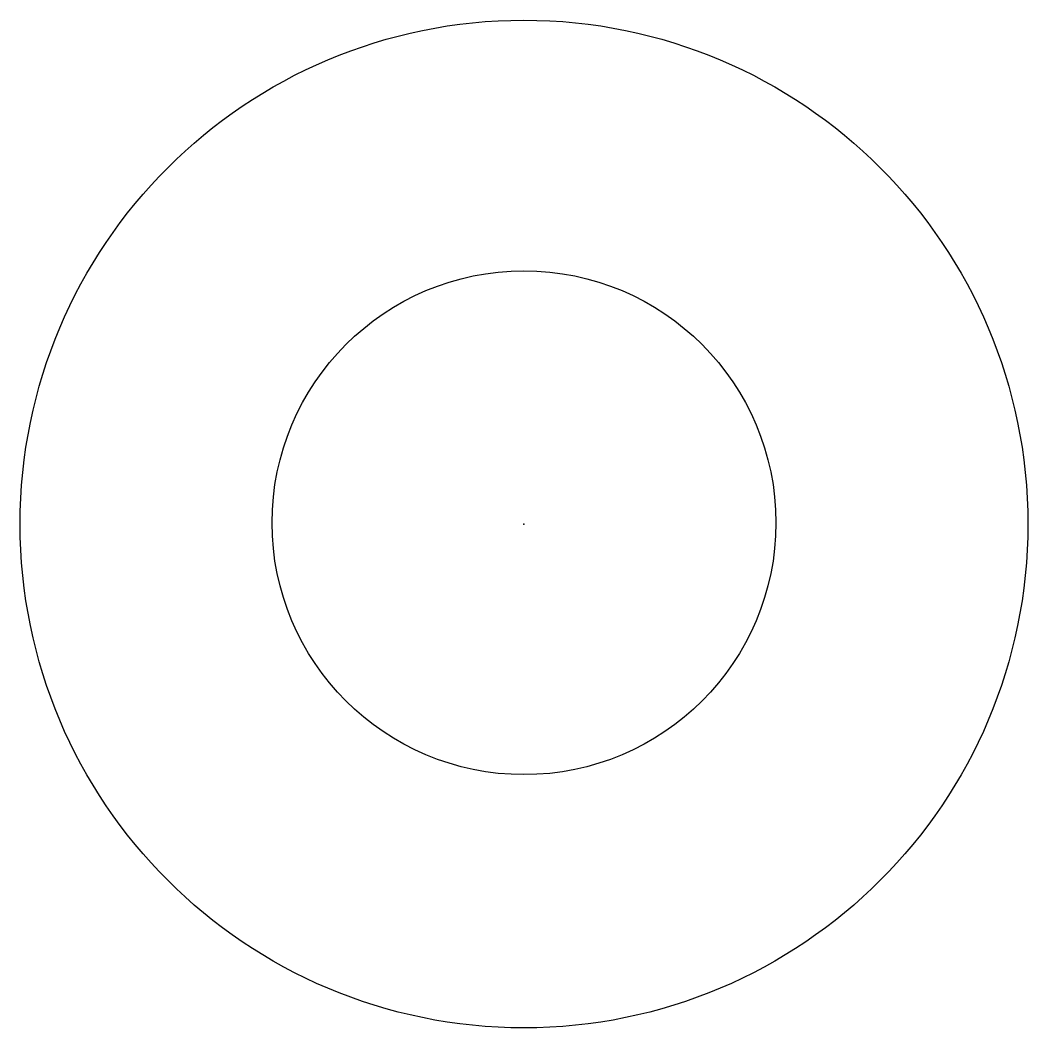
# Model space of a CAD drawing. Header units: metres. Extents: x -29361.32 to -29360.32, y 32223.84 to 32224.84.
import ezdxf

# ---------------------------------------------------------------- set-up
doc = ezdxf.new("R2010")
doc.units = ezdxf.units.M
doc.layers.add('GN_h_geod_toc', color=7, linetype='Continuous')

# ---------------------------------------------------------------- blocks, each defined once
blk = doc.blocks.new('110040')
for centre, radius in [((0, 0), 1), ((0, 0.0026), 0.5)]:
    blk.add_circle(centre, radius)
blk.add_point((0, 0))

msp = doc.modelspace()

# ---------------------------------------------------------------- block references
at = {"layer": 'GN_h_geod_toc', "xscale": 0.5, "yscale": 0.5, "zscale": 0.5}
msp.add_blockref('110040', (-29360.8237, 32224.3428), dxfattribs=at)

doc.saveas('drawing.dxf')
